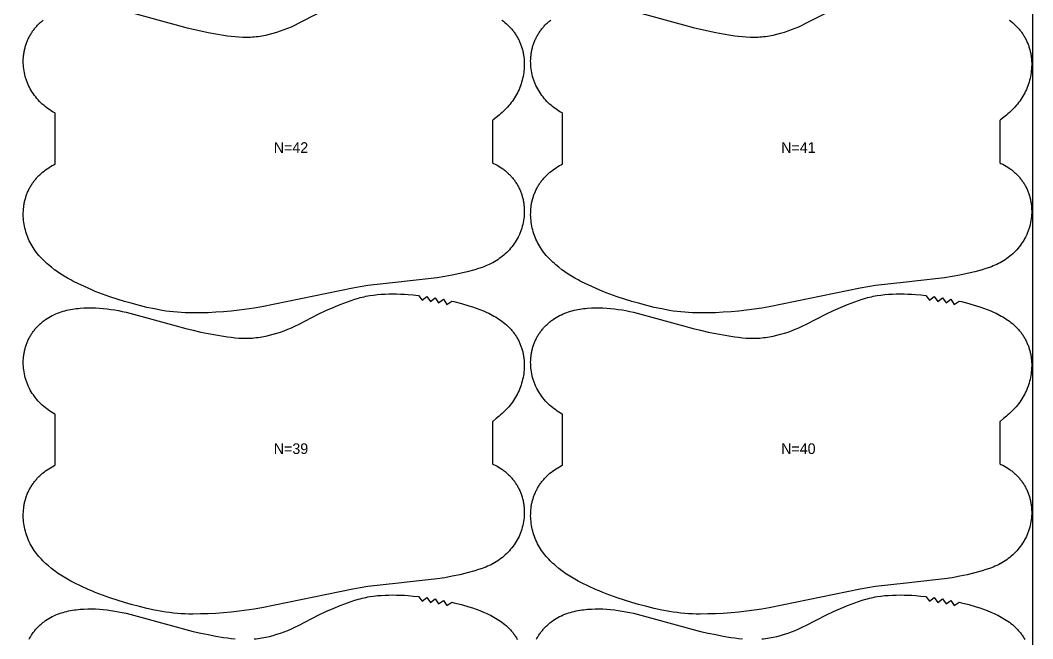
# Model space of a CAD drawing. Header units: inches. Extents: x 0 to 1906, y -77 to 1083.
# Drawn here: x 1429.6 to 1905.5, y 490.9 to 781.6 of the extents above; entities that cross this region are included whole.
import ezdxf

# ---------------------------------------------------------------- set-up
doc = ezdxf.new("R2010")
doc.units = ezdxf.units.IN

msp = doc.modelspace()

# ---------------------------------------------------------------- linework, layer by layer
at = {"layer": '1'}
for points in [[(0, -77), (1905.5043, -77), (1905.5043, 1083.4717), (0, 1083.4717), (0, -77)], [(1535.0593, 632.1195), (1536.8734, 632.1373), (1537.78, 632.1749), (1538.6858, 632.2312), (1539.5904, 632.3059), (1540.4935, 632.3986), (1541.3946, 632.5089), (1542.2936, 632.6363), (1543.1898, 632.7807), (1544.0832, 632.9414), (1544.9734, 633.1182), (1546.7439, 633.5178), (1548.5006, 633.976), (1550.2424, 634.489), (1551.9682, 635.0538), (1553.6762, 635.67), (1555.3644, 636.3374), (1557.0308, 637.0563), (1558.6746, 637.8245), (1558.9613, 637.9668), (1560.3004, 638.6315), (1569.9792, 643.6303), (1573.2701, 645.1634), (1576.6016, 646.6079), (1579.9623, 647.9813), (1583.3554, 649.2741), (1585.0665, 649.8837), (1586.7895, 650.4574), (1588.5266, 650.9832), (1589.401, 651.2246), (1590.2797, 651.4495), (1591.1629, 651.6569), (1592.0501, 651.8469), (1592.9411, 652.02), (1593.8353, 652.1766), (1595.6317, 652.4424), (1597.4361, 652.648), (1599.2453, 652.7976), (1601.0578, 652.8967), (1602.8724, 652.9511), (1604.6881, 652.9668), (1606.5036, 652.9485), (1608.3184, 652.8967), (1610.1316, 652.8107), (1611.9426, 652.6898), (1614.3251, 652.4784), (1616.7033, 652.2184), (1618.433, 649.9894), (1620.6708, 651.7095), (1622.3566, 649.4483), (1624.627, 651.1195), (1626.2461, 648.8146), (1628.5641, 650.4143), (1630.1044, 648.0564), (1632.4752, 649.5766), (1633.4494, 649.3463), (1636.965, 648.4408), (1640.4498, 647.4212), (1642.1788, 646.866), (1643.8957, 646.2748), (1645.5969, 645.6417), (1647.279, 644.9606), (1648.9385, 644.2257), (1649.7584, 643.8367), (1650.571, 643.4326), (1651.3757, 643.0129), (1652.1719, 642.577), (1652.9591, 642.1245), (1653.7367, 641.6548), (1654.5039, 641.1674), (1655.2592, 640.6613), (1656.0006, 640.1358), (1656.7264, 639.59), (1657.4348, 639.0229), (1658.1239, 638.4337), (1658.4606, 638.1305), (1658.7919, 637.8215), (1659.1175, 637.5065), (1659.437, 637.1854), (1659.7505, 636.8582), (1660.0577, 636.5249), (1660.3585, 636.1858), (1660.653, 635.8409), (1660.941, 635.4905), (1661.2225, 635.1346), (1661.4974, 634.7735), (1661.7657, 634.4073), (1662.0272, 634.0361), (1662.2819, 633.6601), (1662.5297, 633.2795), (1662.7705, 632.8944), (1663.0044, 632.5049), (1663.2312, 632.1113), (1663.4508, 631.7136), (1663.6632, 631.3121), (1663.8683, 630.9069), (1664.066, 630.4981), (1664.2564, 630.0858), (1664.4393, 629.6702), (1664.6148, 629.2515), (1664.7827, 628.8297), (1664.943, 628.405), (1665.0957, 627.9776), (1665.2407, 627.5475), (1665.378, 627.115), (1665.5075, 626.6801), (1665.6291, 626.243), (1665.7429, 625.8038), (1665.8488, 625.3627), (1665.9467, 624.9198), (1666.0366, 624.4752), (1666.1184, 624.0291), (1666.1922, 623.5816), (1666.2581, 623.1329), (1666.3161, 622.683), (1666.4088, 621.7804), (1666.4707, 620.875), (1666.5024, 619.9677), (1666.5043, 619.0597), (1666.4771, 618.1521), (1666.4212, 617.2459), (1666.3371, 616.3421), (1666.2252, 615.4415), (1666.0859, 614.5448), (1665.9197, 613.6526), (1665.7268, 612.7657), (1665.5077, 611.8846), (1665.2628, 611.0101), (1664.9924, 610.1429), (1664.6969, 609.2837), (1664.3763, 608.4335), (1664.0306, 607.5934), (1663.6595, 606.7645), (1663.2632, 605.9478), (1662.8415, 605.1444), (1662.3943, 604.3555), (1661.9216, 603.582), (1661.4236, 602.8249), (1660.9015, 602.084), (1660.3568, 601.3591), (1659.7911, 600.6499), (1659.2058, 599.956), (1658.6026, 599.2771), (1657.9828, 598.6129), (1657.3481, 597.9632), (1656.6998, 597.3276), (1656.0387, 596.7055), (1655.3656, 596.0966), (1654.6813, 595.5003), (1653.2819, 594.3433), (1651.8463, 593.2304), (1651.5043, 592.9807), (1651.5043, 573.0609), (1652.0633, 572.8093), (1652.8785, 572.4107), (1653.6805, 571.9858), (1654.4681, 571.5343), (1655.2402, 571.0563), (1655.9955, 570.5523), (1656.3664, 570.2905), (1656.7327, 570.0224), (1657.0941, 569.7478), (1657.4505, 569.4668), (1657.8018, 569.1795), (1658.1477, 568.8859), (1658.4882, 568.586), (1658.8231, 568.2799), (1659.1522, 567.9676), (1659.4753, 567.6491), (1659.7923, 567.3245), (1660.1031, 566.9939), (1660.4076, 566.6574), (1660.7057, 566.3152), (1660.9972, 565.9674), (1661.2822, 565.6141), (1661.5604, 565.2554), (1661.8317, 564.8915), (1662.0961, 564.5226), (1662.3534, 564.1487), (1662.6036, 563.77), (1662.8465, 563.3867), (1663.0821, 562.9987), (1663.3102, 562.6064), (1663.5306, 562.2098), (1663.7435, 561.8091), (1663.9485, 561.4043), (1664.1457, 560.9957), (1664.3351, 560.5834), (1664.5167, 560.1675), (1664.6904, 559.7483), (1664.8563, 559.3259), (1665.0143, 558.9005), (1665.1643, 558.4722), (1665.3065, 558.0411), (1665.4407, 557.6075), (1665.567, 557.1715), (1665.6853, 556.7333), (1665.7956, 556.2929), (1665.898, 555.8507), (1665.9923, 555.4067), (1666.0786, 554.9612), (1666.1569, 554.5142), (1666.2271, 554.0659), (1666.2894, 553.6164), (1666.3437, 553.1659), (1666.3901, 552.7146), (1666.4286, 552.2624), (1666.4821, 551.3564), (1666.5043, 550.4489), (1666.4956, 549.5411), (1666.4561, 548.6339), (1666.3861, 547.7285), (1666.2858, 546.8259), (1666.1553, 545.9273), (1665.9945, 545.0336), (1665.8034, 544.1462), (1665.582, 543.266), (1665.3304, 542.3942), (1665.1932, 541.9618), (1665.0485, 541.5319), (1664.8962, 541.1046), (1664.7363, 540.6802), (1664.5688, 540.2587), (1664.3939, 539.8402), (1664.2117, 539.4248), (1664.0222, 539.0126), (1663.6219, 538.1982), (1663.1939, 537.3978), (1662.739, 536.6121), (1662.2583, 535.8418), (1661.7524, 535.0876), (1661.2223, 534.3504), (1660.6688, 533.6308), (1660.0927, 532.9294), (1659.4945, 532.2467), (1658.8751, 531.5832), (1658.2351, 530.9396), (1657.5752, 530.3164), (1656.896, 529.714), (1656.1984, 529.1331), (1655.4829, 528.5742), (1654.7505, 528.0375), (1654.002, 527.5235), (1653.2383, 527.0324), (1652.4603, 526.5645), (1651.6688, 526.1202), (1651.5043, 526.0342), (1650.8647, 525.6997), (1650.049, 525.3034), (1649.2224, 524.9312), (1648.3862, 524.5813), (1647.5414, 524.2516), (1646.6892, 523.9399), (1644.9672, 523.362), (1643.2292, 522.8303), (1639.7299, 521.8583), (1636.2042, 520.9943), (1632.6537, 520.2339), (1629.0809, 519.5865), (1625.4897, 519.0559), (1611.5147, 517.5), (1607.4466, 517.0471), (1593.018, 515.3968), (1589.4318, 514.8325), (1585.8552, 514.2044), (1543.1781, 505.4326), (1539.5974, 504.8328), (1532.4056, 503.8247), (1528.7984, 503.4125), (1525.183, 503.0792), (1521.5612, 502.8227), (1517.9352, 502.6387), (1514.3059, 502.5284), (1510.6746, 502.5), (1508.8593, 502.5254), (1507.045, 502.583), (1505.2322, 502.6766), (1503.4216, 502.8074), (1501.6143, 502.9761), (1499.811, 503.1834), (1498.0125, 503.4292), (1496.2191, 503.711), (1492.6482, 504.37), (1489.0993, 505.1367), (1485.5715, 505.9952), (1481.6896, 507.0377), (1478.5768, 507.9441), (1471.6622, 510.1619), (1468.2339, 511.3613), (1466.5339, 511.9978), (1464.8479, 512.6683), (1463.178, 513.3771), (1461.5207, 514.1163), (1454.9388, 517.1936), (1454.3269, 517.5), (1453.3159, 518.0062), (1451.7185, 518.8649), (1450.932, 519.3162), (1450.1541, 519.7824), (1448.6233, 520.7567), (1447.125, 521.7822), (1446, 522.6036), (1445.658, 522.8533), (1444.2224, 523.9661), (1442.823, 525.1231), (1442.1387, 525.7195), (1441.4656, 526.3284), (1440.8046, 526.9504), (1440.1562, 527.5861), (1439.5215, 528.2358), (1438.9017, 528.9), (1438.2985, 529.5788), (1437.7132, 530.2727), (1437.1475, 530.982), (1436.6029, 531.7069), (1436.0808, 532.4478), (1435.5827, 533.2049), (1435.11, 533.9784), (1434.6628, 534.7673), (1434.2411, 535.5707), (1433.8448, 536.3873), (1433.4738, 537.2163), (1433.128, 538.0564), (1432.8074, 538.9066), (1432.5119, 539.7658), (1432.2416, 540.633), (1431.9966, 541.5075), (1431.7775, 542.3886), (1431.5847, 543.2755), (1431.4184, 544.1677), (1431.2791, 545.0644), (1431.1672, 545.965), (1431.0831, 546.8688), (1431.0272, 547.775), (1431, 548.6826), (1431.002, 549.5906), (1431.0337, 550.4979), (1431.0956, 551.4033), (1431.1882, 552.3059), (1431.2462, 552.7558), (1431.3121, 553.2045), (1431.3859, 553.652), (1431.4677, 554.0981), (1431.5576, 554.5427), (1431.6555, 554.9856), (1431.7614, 555.4267), (1431.8752, 555.8659), (1431.9969, 556.303), (1432.1264, 556.7379), (1432.2636, 557.1704), (1432.4086, 557.6005), (1432.5613, 558.0279), (1432.7216, 558.4526), (1432.8896, 558.8743), (1433.065, 559.2931), (1433.2479, 559.7087), (1433.4383, 560.1209), (1433.636, 560.5298), (1433.8412, 560.935), (1434.0535, 561.3365), (1434.2732, 561.7342), (1434.4999, 562.1278), (1434.7338, 562.5172), (1434.9746, 562.9024), (1435.2225, 563.283), (1435.4772, 563.659), (1435.7386, 564.0301), (1436.0069, 564.3964), (1436.2818, 564.7575), (1436.5633, 565.1133), (1436.8513, 565.4638), (1437.1458, 565.8086), (1437.4467, 566.1478), (1437.7538, 566.481), (1438.0673, 566.8083), (1438.3869, 567.1293), (1438.7124, 567.4443), (1439.0437, 567.7534), (1439.3804, 568.0565), (1440.0695, 568.6457), (1440.7779, 569.2128), (1441.5037, 569.7587), (1442.2452, 570.2842), (1443.0004, 570.7902), (1443.7676, 571.2777), (1444.5452, 571.7474), (1445.3324, 572.1999), (1446, 572.5653), (1446, 596.4113), (1445.8355, 596.4973), (1445.0441, 596.9416), (1444.266, 597.4095), (1443.5023, 597.9006), (1442.7538, 598.4146), (1442.0214, 598.9513), (1441.306, 599.5102), (1440.6083, 600.0912), (1439.9292, 600.6935), (1439.2692, 601.3167), (1438.6292, 601.9604), (1438.0098, 602.6238), (1437.4117, 603.3065), (1436.8355, 604.0079), (1436.282, 604.7275), (1435.7519, 605.4648), (1435.2461, 606.2189), (1434.7653, 606.9892), (1434.3105, 607.7749), (1433.8825, 608.5754), (1433.4821, 609.3897), (1433.2926, 609.8019), (1433.1104, 610.2173), (1432.9355, 610.6358), (1432.768, 611.0573), (1432.6082, 611.4818), (1432.4558, 611.909), (1432.3111, 612.3389), (1432.1739, 612.7713), (1431.9223, 613.6431), (1431.7009, 614.5233), (1431.5098, 615.4108), (1431.349, 616.3044), (1431.2185, 617.203), (1431.1182, 618.1056), (1431.0482, 619.011), (1431.0087, 619.9182), (1431, 620.8261), (1431.0222, 621.7335), (1431.0757, 622.6395), (1431.1142, 623.0917), (1431.1606, 623.5431), (1431.2149, 623.9935), (1431.2772, 624.443), (1431.3475, 624.8913), (1431.4257, 625.3383), (1431.512, 625.7839), (1431.6064, 626.2278), (1431.7087, 626.6701), (1431.819, 627.1104), (1431.9373, 627.5486), (1432.0636, 627.9846), (1432.1978, 628.4182), (1432.34, 628.8493), (1432.4901, 629.2776), (1432.648, 629.7031), (1432.8139, 630.1255), (1432.9876, 630.5447), (1433.1692, 630.9605), (1433.3586, 631.3728), (1433.5558, 631.7814), (1433.7609, 632.1862), (1433.9737, 632.5869), (1434.1942, 632.9835), (1434.4223, 633.3759), (1434.6578, 633.7638), (1434.9007, 634.1472), (1435.1509, 634.5258), (1435.4082, 634.8997), (1435.6726, 635.2687), (1435.944, 635.6325), (1436.2222, 635.9912), (1436.5071, 636.3445), (1436.7986, 636.6923), (1437.0967, 637.0346), (1437.4012, 637.371), (1437.712, 637.7017), (1438.029, 638.0263), (1438.3522, 638.3447), (1438.6812, 638.6571), (1439.0161, 638.9632), (1439.3566, 639.263), (1439.7025, 639.5566), (1440.0538, 639.8439), (1440.4102, 640.1249), (1440.7717, 640.3995), (1441.1379, 640.6677), (1441.5089, 640.9294), (1442.2641, 641.4335), (1443.0362, 641.9114), (1443.8239, 642.3629), (1444.6258, 642.7879), (1445.441, 643.1864), (1446.2685, 643.5588), (1447.1072, 643.9053), (1447.9561, 644.2263), (1448.8142, 644.5218), (1449.6805, 644.7923), (1450.554, 645.0379), (1451.4338, 645.2592), (1452.319, 645.4571), (1453.2091, 645.633), (1454.1035, 645.788), (1455.0013, 645.9234), (1455.9021, 646.0404), (1456.8051, 646.1403), (1457.7097, 646.2243), (1459.5217, 646.3481), (1461.336, 646.4145), (1463.1509, 646.4244), (1464.9652, 646.3791), (1466.7773, 646.28), (1468.5864, 646.131), (1470.3917, 645.936), (1472.1923, 645.6994), (1473.9874, 645.4246), (1475.776, 645.1115), (1477.5571, 644.7597), (1479.3296, 644.3685), (1482.8493, 643.48), (1502.904, 637.9668), (1507.3572, 636.7426), (1510.881, 635.8669), (1514.4206, 635.0572), (1517.9759, 634.3202), (1521.5447, 633.652), (1525.1257, 633.0549), (1526.922, 632.7931), (1528.723, 632.5631), (1530.5292, 632.3709), (1532.3395, 632.2259), (1534.1523, 632.1385), (1535.0593, 632.1195)], [(1773.5593, 632.1195), (1775.3734, 632.1373), (1776.28, 632.1749), (1777.1858, 632.2312), (1778.0904, 632.3059), (1778.9935, 632.3986), (1779.8946, 632.5089), (1780.7936, 632.6363), (1781.6898, 632.7807), (1782.5832, 632.9414), (1783.4734, 633.1182), (1785.2439, 633.5178), (1787.0006, 633.976), (1788.7424, 634.489), (1790.4682, 635.0538), (1792.1762, 635.67), (1793.8644, 636.3374), (1795.5308, 637.0563), (1797.1746, 637.8245), (1797.4613, 637.9668), (1798.8004, 638.6315), (1808.4792, 643.6303), (1811.7701, 645.1634), (1815.1016, 646.6079), (1818.4623, 647.9813), (1821.8554, 649.2741), (1823.5665, 649.8837), (1825.2895, 650.4574), (1827.0266, 650.9832), (1827.901, 651.2246), (1828.7797, 651.4495), (1829.6629, 651.6569), (1830.5501, 651.8469), (1831.4411, 652.02), (1832.3353, 652.1766), (1834.1317, 652.4424), (1835.9361, 652.648), (1837.7453, 652.7976), (1839.5578, 652.8967), (1841.3724, 652.9511), (1843.1881, 652.9668), (1845.0036, 652.9485), (1846.8184, 652.8967), (1848.6316, 652.8107), (1850.4426, 652.6898), (1852.8251, 652.4784), (1855.2033, 652.2184), (1856.933, 649.9894), (1859.1708, 651.7095), (1860.8566, 649.4483), (1863.127, 651.1195), (1864.7461, 648.8146), (1867.0641, 650.4143), (1868.6044, 648.0564), (1870.9752, 649.5766), (1871.9494, 649.3463), (1875.465, 648.4408), (1878.9498, 647.4212), (1880.6788, 646.866), (1882.3957, 646.2748), (1884.0969, 645.6417), (1885.779, 644.9606), (1887.4385, 644.2257), (1888.2584, 643.8367), (1889.071, 643.4326), (1889.8757, 643.0129), (1890.6719, 642.577), (1891.4591, 642.1245), (1892.2367, 641.6548), (1893.0039, 641.1674), (1893.7592, 640.6613), (1894.5006, 640.1358), (1895.2264, 639.59), (1895.9348, 639.0229), (1896.6239, 638.4337), (1896.9606, 638.1305), (1897.2919, 637.8215), (1897.6175, 637.5065), (1897.937, 637.1854), (1898.2505, 636.8582), (1898.5577, 636.5249), (1898.8585, 636.1858), (1899.153, 635.8409), (1899.441, 635.4905), (1899.7225, 635.1346), (1899.9974, 634.7735), (1900.2657, 634.4073), (1900.5272, 634.0361), (1900.7819, 633.6601), (1901.0297, 633.2795), (1901.2705, 632.8944), (1901.5044, 632.5049), (1901.7312, 632.1113), (1901.9508, 631.7136), (1902.1632, 631.3121), (1902.3683, 630.9069), (1902.566, 630.4981), (1902.7564, 630.0858), (1902.9393, 629.6702), (1903.1148, 629.2515), (1903.2827, 628.8297), (1903.443, 628.405), (1903.5957, 627.9776), (1903.7407, 627.5475), (1903.878, 627.115), (1904.0075, 626.6801), (1904.1291, 626.243), (1904.2429, 625.8038), (1904.3488, 625.3627), (1904.4467, 624.9198), (1904.5366, 624.4752), (1904.6184, 624.0291), (1904.6922, 623.5816), (1904.7581, 623.1329), (1904.8161, 622.683), (1904.9088, 621.7804), (1904.9707, 620.875), (1905.0024, 619.9677), (1905.0043, 619.0597), (1904.9771, 618.1521), (1904.9212, 617.2459), (1904.8371, 616.3421), (1904.7252, 615.4415), (1904.5859, 614.5448), (1904.4197, 613.6526), (1904.2268, 612.7657), (1904.0077, 611.8846), (1903.7628, 611.0101), (1903.4924, 610.1429), (1903.1969, 609.2837), (1902.8763, 608.4335), (1902.5306, 607.5934), (1902.1595, 606.7645), (1901.7632, 605.9478), (1901.3415, 605.1444), (1900.8943, 604.3555), (1900.4216, 603.582), (1899.9236, 602.8249), (1899.4015, 602.084), (1898.8568, 601.3591), (1898.2911, 600.6499), (1897.7058, 599.956), (1897.1026, 599.2771), (1896.4828, 598.6129), (1895.8481, 597.9632), (1895.1998, 597.3276), (1894.5387, 596.7055), (1893.8656, 596.0966), (1893.1813, 595.5003), (1891.7819, 594.3433), (1890.3463, 593.2304), (1890.0043, 592.9807), (1890.0043, 573.0609), (1890.5633, 572.8093), (1891.3785, 572.4107), (1892.1805, 571.9858), (1892.9681, 571.5343), (1893.7402, 571.0563), (1894.4955, 570.5523), (1894.8664, 570.2905), (1895.2327, 570.0224), (1895.5941, 569.7478), (1895.9505, 569.4668), (1896.3018, 569.1795), (1896.6477, 568.8859), (1896.9882, 568.586), (1897.3231, 568.2799), (1897.6522, 567.9676), (1897.9753, 567.6491), (1898.2923, 567.3245), (1898.6031, 566.9939), (1898.9076, 566.6574), (1899.2057, 566.3152), (1899.4972, 565.9674), (1899.7822, 565.6141), (1900.0604, 565.2554), (1900.3317, 564.8915), (1900.5961, 564.5226), (1900.8534, 564.1487), (1901.1036, 563.77), (1901.3465, 563.3867), (1901.5821, 562.9987), (1901.8102, 562.6064), (1902.0306, 562.2098), (1902.2435, 561.8091), (1902.4485, 561.4043), (1902.6457, 560.9957), (1902.8351, 560.5834), (1903.0167, 560.1675), (1903.1904, 559.7483), (1903.3563, 559.3259), (1903.5143, 558.9005), (1903.6643, 558.4722), (1903.8065, 558.0411), (1903.9407, 557.6075), (1904.067, 557.1715), (1904.1853, 556.7333), (1904.2956, 556.2929), (1904.398, 555.8507), (1904.4923, 555.4067), (1904.5786, 554.9612), (1904.6569, 554.5142), (1904.7271, 554.0659), (1904.7894, 553.6164), (1904.8437, 553.1659), (1904.8901, 552.7146), (1904.9286, 552.2624), (1904.9821, 551.3564), (1905.0043, 550.4489), (1904.9956, 549.5411), (1904.9561, 548.6339), (1904.8861, 547.7285), (1904.7858, 546.8259), (1904.6553, 545.9273), (1904.4945, 545.0336), (1904.3034, 544.1462), (1904.082, 543.266), (1903.8304, 542.3942), (1903.6932, 541.9618), (1903.5485, 541.5319), (1903.3962, 541.1046), (1903.2363, 540.6802), (1903.0688, 540.2587), (1902.8939, 539.8402), (1902.7117, 539.4248), (1902.5222, 539.0126), (1902.1219, 538.1982), (1901.6939, 537.3978), (1901.239, 536.6121), (1900.7583, 535.8418), (1900.2524, 535.0876), (1899.7223, 534.3504), (1899.1688, 533.6308), (1898.5927, 532.9294), (1897.9945, 532.2467), (1897.3751, 531.5832), (1896.7351, 530.9396), (1896.0752, 530.3164), (1895.396, 529.714), (1894.6984, 529.1331), (1893.9829, 528.5742), (1893.2505, 528.0375), (1892.502, 527.5235), (1891.7383, 527.0324), (1890.9603, 526.5645), (1890.1688, 526.1202), (1890.0043, 526.0342), (1889.3647, 525.6997), (1888.549, 525.3034), (1887.7224, 524.9312), (1886.8862, 524.5813), (1886.0414, 524.2516), (1885.1892, 523.9399), (1883.4672, 523.362), (1881.7292, 522.8303), (1878.2299, 521.8583), (1874.7042, 520.9943), (1871.1537, 520.2339), (1867.5809, 519.5865), (1863.9897, 519.0559), (1850.0147, 517.5), (1845.9466, 517.0471), (1831.518, 515.3968), (1827.9318, 514.8325), (1824.3552, 514.2044), (1781.6781, 505.4326), (1778.0974, 504.8328), (1770.9056, 503.8247), (1767.2984, 503.4125), (1763.683, 503.0792), (1760.0612, 502.8227), (1756.4352, 502.6387), (1752.8059, 502.5284), (1749.1746, 502.5), (1747.3593, 502.5254), (1745.545, 502.583), (1743.7322, 502.6766), (1741.9216, 502.8074), (1740.1143, 502.9761), (1738.311, 503.1834), (1736.5125, 503.4292), (1734.7191, 503.711), (1731.1482, 504.37), (1727.5993, 505.1367), (1724.0715, 505.9952), (1720.1896, 507.0377), (1717.0768, 507.9441), (1710.1622, 510.1619), (1706.7339, 511.3613), (1705.0339, 511.9978), (1703.3479, 512.6683), (1701.678, 513.3771), (1700.0207, 514.1163), (1693.4388, 517.1936), (1692.8269, 517.5), (1691.8159, 518.0062), (1690.2185, 518.8649), (1689.432, 519.3162), (1688.6541, 519.7824), (1687.1233, 520.7567), (1685.625, 521.7822), (1684.5, 522.6036), (1684.158, 522.8533), (1682.7224, 523.9661), (1681.323, 525.1231), (1680.6387, 525.7195), (1679.9656, 526.3284), (1679.3046, 526.9504), (1678.6562, 527.5861), (1678.0215, 528.2358), (1677.4017, 528.9), (1676.7985, 529.5788), (1676.2132, 530.2727), (1675.6475, 530.982), (1675.1029, 531.7069), (1674.5808, 532.4478), (1674.0827, 533.2049), (1673.61, 533.9784), (1673.1628, 534.7673), (1672.7411, 535.5707), (1672.3448, 536.3873), (1671.9738, 537.2163), (1671.628, 538.0564), (1671.3074, 538.9066), (1671.0119, 539.7658), (1670.7416, 540.633), (1670.4966, 541.5075), (1670.2775, 542.3886), (1670.0847, 543.2755), (1669.9184, 544.1677), (1669.7791, 545.0644), (1669.6672, 545.965), (1669.5831, 546.8688), (1669.5272, 547.775), (1669.5, 548.6826), (1669.502, 549.5906), (1669.5337, 550.4979), (1669.5956, 551.4033), (1669.6882, 552.3059), (1669.7462, 552.7558), (1669.8121, 553.2045), (1669.8859, 553.652), (1669.9677, 554.0981), (1670.0576, 554.5427), (1670.1555, 554.9856), (1670.2614, 555.4267), (1670.3752, 555.8659), (1670.4969, 556.303), (1670.6264, 556.7379), (1670.7636, 557.1704), (1670.9086, 557.6005), (1671.0613, 558.0279), (1671.2216, 558.4526), (1671.3896, 558.8743), (1671.565, 559.2931), (1671.7479, 559.7087), (1671.9383, 560.1209), (1672.136, 560.5298), (1672.3412, 560.935), (1672.5535, 561.3365), (1672.7732, 561.7342), (1672.9999, 562.1278), (1673.2338, 562.5172), (1673.4746, 562.9024), (1673.7225, 563.283), (1673.9772, 563.659), (1674.2386, 564.0301), (1674.5069, 564.3964), (1674.7818, 564.7575), (1675.0633, 565.1133), (1675.3513, 565.4638), (1675.6458, 565.8086), (1675.9467, 566.1478), (1676.2538, 566.481), (1676.5673, 566.8083), (1676.8869, 567.1293), (1677.2124, 567.4443), (1677.5437, 567.7534), (1677.8804, 568.0565), (1678.5695, 568.6457), (1679.2779, 569.2128), (1680.0037, 569.7587), (1680.7452, 570.2842), (1681.5004, 570.7902), (1682.2676, 571.2777), (1683.0452, 571.7474), (1683.8324, 572.1999), (1684.5, 572.5653), (1684.5, 596.4113), (1684.3355, 596.4973), (1683.5441, 596.9416), (1682.766, 597.4095), (1682.0023, 597.9006), (1681.2538, 598.4146), (1680.5214, 598.9513), (1679.806, 599.5102), (1679.1083, 600.0912), (1678.4292, 600.6935), (1677.7692, 601.3167), (1677.1292, 601.9604), (1676.5098, 602.6238), (1675.9117, 603.3065), (1675.3355, 604.0079), (1674.782, 604.7275), (1674.2519, 605.4648), (1673.7461, 606.2189), (1673.2653, 606.9892), (1672.8105, 607.7749), (1672.3825, 608.5754), (1671.9821, 609.3897), (1671.7926, 609.8019), (1671.6104, 610.2173), (1671.4355, 610.6358), (1671.268, 611.0573), (1671.1082, 611.4818), (1670.9558, 611.909), (1670.8111, 612.3389), (1670.6739, 612.7713), (1670.4223, 613.6431), (1670.2009, 614.5233), (1670.0098, 615.4108), (1669.849, 616.3044), (1669.7185, 617.203), (1669.6182, 618.1056), (1669.5482, 619.011), (1669.5087, 619.9182), (1669.5, 620.8261), (1669.5222, 621.7335), (1669.5757, 622.6395), (1669.6142, 623.0917), (1669.6606, 623.5431), (1669.7149, 623.9935), (1669.7772, 624.443), (1669.8475, 624.8913), (1669.9257, 625.3383), (1670.012, 625.7839), (1670.1064, 626.2278), (1670.2087, 626.6701), (1670.319, 627.1104), (1670.4373, 627.5486), (1670.5636, 627.9846), (1670.6978, 628.4182), (1670.84, 628.8493), (1670.9901, 629.2776), (1671.148, 629.7031), (1671.3139, 630.1255), (1671.4876, 630.5447), (1671.6692, 630.9605), (1671.8586, 631.3728), (1672.0558, 631.7814), (1672.2609, 632.1862), (1672.4737, 632.5869), (1672.6942, 632.9835), (1672.9223, 633.3759), (1673.1578, 633.7638), (1673.4007, 634.1472), (1673.6509, 634.5258), (1673.9082, 634.8997), (1674.1726, 635.2687), (1674.444, 635.6325), (1674.7222, 635.9912), (1675.0071, 636.3445), (1675.2986, 636.6923), (1675.5967, 637.0346), (1675.9012, 637.371), (1676.212, 637.7017), (1676.529, 638.0263), (1676.8522, 638.3447), (1677.1812, 638.6571), (1677.5161, 638.9632), (1677.8566, 639.263), (1678.2025, 639.5566), (1678.5538, 639.8439), (1678.9102, 640.1249), (1679.2717, 640.3995), (1679.6379, 640.6677), (1680.0089, 640.9294), (1680.7641, 641.4335), (1681.5362, 641.9114), (1682.3239, 642.3629), (1683.1258, 642.7879), (1683.941, 643.1864), (1684.7685, 643.5588), (1685.6072, 643.9053), (1686.4561, 644.2263), (1687.3142, 644.5218), (1688.1805, 644.7923), (1689.054, 645.0379), (1689.9338, 645.2592), (1690.819, 645.4571), (1691.7091, 645.633), (1692.6035, 645.788), (1693.5013, 645.9234), (1694.4021, 646.0404), (1695.3051, 646.1403), (1696.2097, 646.2243), (1698.0217, 646.3481), (1699.836, 646.4145), (1701.6509, 646.4244), (1703.4652, 646.3791), (1705.2773, 646.28), (1707.0864, 646.131), (1708.8917, 645.936), (1710.6923, 645.6994), (1712.4874, 645.4246), (1714.276, 645.1115), (1716.0571, 644.7597), (1717.8296, 644.3685), (1721.3493, 643.48), (1741.404, 637.9668), (1745.8572, 636.7426), (1749.381, 635.8669), (1752.9206, 635.0572), (1756.4759, 634.3202), (1760.0447, 633.652), (1763.6257, 633.0549), (1765.422, 632.7931), (1767.223, 632.5631), (1769.0292, 632.3709), (1770.8395, 632.2259), (1772.6523, 632.1385), (1773.5593, 632.1195)]]:
    msp.add_lwpolyline(points, close=True, dxfattribs=at)
for points in [[(1656.0006, 781.6358), (1656.7264, 781.09), (1657.4348, 780.5229), (1658.1239, 779.9337), (1658.4606, 779.6305), (1658.7919, 779.3215), (1659.1175, 779.0065), (1659.437, 778.6854), (1659.7505, 778.3582), (1660.0577, 778.0249), (1660.3585, 777.6858), (1660.653, 777.3409), (1660.941, 776.9905), (1661.2225, 776.6346), (1661.4974, 776.2735), (1661.7657, 775.9073), (1662.0272, 775.5361), (1662.2819, 775.1601), (1662.5297, 774.7795), (1662.7705, 774.3944), (1663.0044, 774.0049), (1663.2312, 773.6113), (1663.4508, 773.2136), (1663.6632, 772.8121), (1663.8683, 772.4069), (1664.066, 771.9981), (1664.2564, 771.5858), (1664.4393, 771.1702), (1664.6148, 770.7515), (1664.7827, 770.3297), (1664.943, 769.905), (1665.0957, 769.4776), (1665.2407, 769.0475), (1665.378, 768.615), (1665.5075, 768.1801), (1665.6291, 767.743), (1665.7429, 767.3038), (1665.8488, 766.8627), (1665.9467, 766.4198), (1666.0366, 765.9752), (1666.1184, 765.5291), (1666.1922, 765.0816), (1666.2581, 764.6329), (1666.3161, 764.183), (1666.4088, 763.2804), (1666.4707, 762.375), (1666.5024, 761.4677), (1666.5043, 760.5597), (1666.4771, 759.6521), (1666.4212, 758.7459), (1666.3371, 757.8421), (1666.2252, 756.9415), (1666.0859, 756.0448), (1665.9197, 755.1526), (1665.7268, 754.2657), (1665.5077, 753.3846), (1665.2628, 752.5101), (1664.9924, 751.6429), (1664.6969, 750.7837), (1664.3763, 749.9335), (1664.0306, 749.0934), (1663.6595, 748.2645), (1663.2632, 747.4478), (1662.8415, 746.6444), (1662.3943, 745.8555), (1661.9216, 745.082), (1661.4236, 744.3249), (1660.9015, 743.584), (1660.3568, 742.8591), (1659.7911, 742.1499), (1659.2058, 741.456), (1658.6026, 740.7771), (1657.9828, 740.1129), (1657.3481, 739.4632), (1656.6998, 738.8276), (1656.0387, 738.2055), (1655.3656, 737.5966), (1654.6813, 737.0003), (1653.2819, 735.8433), (1651.8463, 734.7304), (1651.5043, 734.4807), (1651.5043, 714.5609), (1652.0633, 714.3093), (1652.8785, 713.9107), (1653.6805, 713.4858), (1654.4681, 713.0343), (1655.2402, 712.5563), (1655.9955, 712.0523), (1656.3664, 711.7905), (1656.7327, 711.5224), (1657.0941, 711.2478), (1657.4505, 710.9668), (1657.8018, 710.6795), (1658.1477, 710.3859), (1658.4882, 710.086), (1658.8231, 709.7799), (1659.1522, 709.4676), (1659.4753, 709.1491), (1659.7923, 708.8245), (1660.1031, 708.4939), (1660.4076, 708.1574), (1660.7057, 707.8152), (1660.9972, 707.4674), (1661.2822, 707.1141), (1661.5604, 706.7554), (1661.8317, 706.3915), (1662.0961, 706.0226), (1662.3534, 705.6487), (1662.6036, 705.27), (1662.8465, 704.8867), (1663.0821, 704.4987), (1663.3102, 704.1064), (1663.5306, 703.7098), (1663.7435, 703.3091), (1663.9485, 702.9043), (1664.1457, 702.4957), (1664.3351, 702.0834), (1664.5167, 701.6675), (1664.6904, 701.2483), (1664.8563, 700.8259), (1665.0143, 700.4005), (1665.1643, 699.9722), (1665.3065, 699.5411), (1665.4407, 699.1075), (1665.567, 698.6715), (1665.6853, 698.2333), (1665.7956, 697.7929), (1665.898, 697.3507), (1665.9923, 696.9067), (1666.0786, 696.4612), (1666.1569, 696.0142), (1666.2271, 695.5659), (1666.2894, 695.1164), (1666.3437, 694.6659), (1666.3901, 694.2146), (1666.4286, 693.7624), (1666.4821, 692.8564), (1666.5043, 691.9489), (1666.4956, 691.0411), (1666.4561, 690.1339), (1666.3861, 689.2285), (1666.2858, 688.3259), (1666.1553, 687.4273), (1665.9945, 686.5336), (1665.8034, 685.6462), (1665.582, 684.766), (1665.3304, 683.8942), (1665.1932, 683.4618), (1665.0485, 683.0319), (1664.8962, 682.6046), (1664.7363, 682.1802), (1664.5688, 681.7587), (1664.3939, 681.3402), (1664.2117, 680.9248), (1664.0222, 680.5126), (1663.6219, 679.6982), (1663.1939, 678.8978), (1662.739, 678.1121), (1662.2583, 677.3418), (1661.7524, 676.5876), (1661.2223, 675.8504), (1660.6688, 675.1308), (1660.0927, 674.4294), (1659.4945, 673.7467), (1658.8751, 673.0832), (1658.2351, 672.4396), (1657.5752, 671.8164), (1656.896, 671.214), (1656.1984, 670.6331), (1655.4829, 670.0742), (1654.7505, 669.5375), (1654.002, 669.0235), (1653.2383, 668.5324), (1652.4603, 668.0645), (1651.6688, 667.6202), (1651.5043, 667.5342), (1650.8647, 667.1997), (1650.049, 666.8034), (1649.2224, 666.4312), (1648.3862, 666.0813), (1647.5414, 665.7516), (1646.6892, 665.4399), (1644.9672, 664.862), (1643.2292, 664.3303), (1639.7299, 663.3583), (1636.2042, 662.4943), (1632.6537, 661.7339), (1629.0809, 661.0865), (1625.4897, 660.5559), (1611.5147, 659), (1607.4466, 658.5471), (1593.018, 656.8968), (1589.4318, 656.3325), (1585.8552, 655.7044), (1543.1781, 646.9326), (1539.5974, 646.3328), (1532.4056, 645.3247), (1528.7984, 644.9125), (1525.183, 644.5792), (1521.5612, 644.3227), (1517.9352, 644.1387), (1514.3059, 644.0284), (1510.6746, 644), (1508.8593, 644.0254), (1507.045, 644.083), (1505.2322, 644.1766), (1503.4216, 644.3074), (1501.6143, 644.4761), (1499.811, 644.6834), (1498.0125, 644.9292), (1496.2191, 645.211), (1492.6482, 645.87), (1489.0993, 646.6367), (1485.5715, 647.4952), (1481.6896, 648.5377), (1478.5768, 649.4441), (1471.6622, 651.6619), (1468.2339, 652.8613), (1466.5339, 653.4978), (1464.8479, 654.1683), (1463.178, 654.8771), (1461.5207, 655.6163), (1454.9388, 658.6936), (1454.3269, 659), (1453.3159, 659.5062), (1451.7185, 660.3649), (1450.932, 660.8162), (1450.1541, 661.2824), (1448.6233, 662.2567), (1447.125, 663.2822), (1446, 664.1036), (1445.658, 664.3533), (1444.2224, 665.4661), (1442.823, 666.6231), (1442.1387, 667.2195), (1441.4656, 667.8284), (1440.8046, 668.4504), (1440.1562, 669.0861), (1439.5215, 669.7358), (1438.9017, 670.4), (1438.2985, 671.0788), (1437.7132, 671.7727), (1437.1475, 672.482), (1436.6029, 673.2069), (1436.0808, 673.9478), (1435.5827, 674.7049), (1435.11, 675.4784), (1434.6628, 676.2673), (1434.2411, 677.0707), (1433.8448, 677.8873), (1433.4738, 678.7163), (1433.128, 679.5564), (1432.8074, 680.4066), (1432.5119, 681.2658), (1432.2416, 682.133), (1431.9966, 683.0075), (1431.7775, 683.8886), (1431.5847, 684.7755), (1431.4184, 685.6677), (1431.2791, 686.5644), (1431.1672, 687.465), (1431.0831, 688.3688), (1431.0272, 689.275), (1431, 690.1826), (1431.002, 691.0906), (1431.0337, 691.9979), (1431.0956, 692.9033), (1431.1882, 693.8059), (1431.2462, 694.2558), (1431.3121, 694.7045), (1431.3859, 695.152), (1431.4677, 695.5981), (1431.5576, 696.0427), (1431.6555, 696.4856), (1431.7614, 696.9267), (1431.8752, 697.3659), (1431.9969, 697.803), (1432.1264, 698.2379), (1432.2636, 698.6704), (1432.4086, 699.1005), (1432.5613, 699.5279), (1432.7216, 699.9526), (1432.8896, 700.3743), (1433.065, 700.7931), (1433.2479, 701.2087), (1433.4383, 701.6209), (1433.636, 702.0298), (1433.8412, 702.435), (1434.0535, 702.8365), (1434.2732, 703.2342), (1434.4999, 703.6278), (1434.7338, 704.0172), (1434.9746, 704.4024), (1435.2225, 704.783), (1435.4772, 705.159), (1435.7386, 705.5301), (1436.0069, 705.8964), (1436.2818, 706.2575), (1436.5633, 706.6133), (1436.8513, 706.9638), (1437.1458, 707.3086), (1437.4467, 707.6478), (1437.7538, 707.981), (1438.0673, 708.3083), (1438.3869, 708.6293), (1438.7124, 708.9443), (1439.0437, 709.2534), (1439.3804, 709.5565), (1440.0695, 710.1457), (1440.7779, 710.7128), (1441.5037, 711.2587), (1442.2452, 711.7842), (1443.0004, 712.2902), (1443.7676, 712.7777), (1444.5452, 713.2474), (1445.3324, 713.6999), (1446, 714.0653), (1446, 737.9113), (1445.8355, 737.9973), (1445.0441, 738.4416), (1444.266, 738.9095), (1443.5023, 739.4006), (1442.7538, 739.9146), (1442.0214, 740.4513), (1441.306, 741.0102), (1440.6083, 741.5912), (1439.9292, 742.1935), (1439.2692, 742.8167), (1438.6292, 743.4604), (1438.0098, 744.1238), (1437.4117, 744.8065), (1436.8355, 745.5079), (1436.282, 746.2275), (1435.7519, 746.9648), (1435.2461, 747.7189), (1434.7653, 748.4892), (1434.3105, 749.2749), (1433.8825, 750.0754), (1433.4821, 750.8897), (1433.2926, 751.3019), (1433.1104, 751.7173), (1432.9355, 752.1358), (1432.768, 752.5573), (1432.6082, 752.9818), (1432.4558, 753.409), (1432.3111, 753.8389), (1432.1739, 754.2713), (1431.9223, 755.1431), (1431.7009, 756.0233), (1431.5098, 756.9108), (1431.349, 757.8044), (1431.2185, 758.703), (1431.1182, 759.6056), (1431.0482, 760.511), (1431.0087, 761.4182), (1431, 762.3261), (1431.0222, 763.2335), (1431.0757, 764.1395), (1431.1142, 764.5917), (1431.1606, 765.0431), (1431.2149, 765.4935), (1431.2772, 765.943), (1431.3475, 766.3913), (1431.4257, 766.8383), (1431.512, 767.2839), (1431.6064, 767.7278), (1431.7087, 768.1701), (1431.819, 768.6104), (1431.9373, 769.0486), (1432.0636, 769.4846), (1432.1978, 769.9182), (1432.34, 770.3493), (1432.4901, 770.7776), (1432.648, 771.2031), (1432.8139, 771.6255), (1432.9876, 772.0447), (1433.1692, 772.4605), (1433.3586, 772.8728), (1433.5558, 773.2814), (1433.7609, 773.6862), (1433.9737, 774.0869), (1434.1942, 774.4835), (1434.4223, 774.8759), (1434.6578, 775.2638), (1434.9007, 775.6472), (1435.1509, 776.0258), (1435.4082, 776.3997), (1435.6726, 776.7687), (1435.944, 777.1325), (1436.2222, 777.4912), (1436.5071, 777.8445), (1436.7986, 778.1923), (1437.0967, 778.5346), (1437.4012, 778.871), (1437.712, 779.2017), (1438.029, 779.5263), (1438.3522, 779.8447), (1438.6812, 780.1571), (1439.0161, 780.4632), (1439.3566, 780.763), (1439.7025, 781.0566), (1440.0538, 781.3439), (1440.4102, 781.6249)], [(1482.8493, 784.98), (1502.904, 779.4668), (1507.3572, 778.2426), (1510.881, 777.3669), (1514.4206, 776.5572), (1517.9759, 775.8202), (1521.5447, 775.152), (1525.1257, 774.5549), (1526.922, 774.2931), (1528.723, 774.0631), (1530.5292, 773.8709), (1532.3395, 773.7259), (1534.1523, 773.6385), (1535.0593, 773.6195), (1535.0593, 773.6195), (1536.8734, 773.6373), (1537.78, 773.6749), (1538.6858, 773.7312), (1539.5904, 773.8059), (1540.4935, 773.8986), (1541.3946, 774.0089), (1542.2936, 774.1363), (1543.1898, 774.2807), (1544.0832, 774.4414), (1544.9734, 774.6182), (1546.7439, 775.0178), (1548.5006, 775.476), (1550.2424, 775.989), (1551.9682, 776.5538), (1553.6762, 777.17), (1555.3644, 777.8374), (1557.0308, 778.5563), (1558.6746, 779.3245), (1558.9613, 779.4668), (1560.3004, 780.1315), (1569.9792, 785.1303)], [(1894.5006, 781.6358), (1895.2264, 781.09), (1895.9348, 780.5229), (1896.6239, 779.9337), (1896.9606, 779.6305), (1897.2919, 779.3215), (1897.6175, 779.0065), (1897.937, 778.6854), (1898.2505, 778.3582), (1898.5577, 778.0249), (1898.8585, 777.6858), (1899.153, 777.3409), (1899.441, 776.9905), (1899.7225, 776.6346), (1899.9974, 776.2735), (1900.2657, 775.9073), (1900.5272, 775.5361), (1900.7819, 775.1601), (1901.0297, 774.7795), (1901.2705, 774.3944), (1901.5044, 774.0049), (1901.7312, 773.6113), (1901.9508, 773.2136), (1902.1632, 772.8121), (1902.3683, 772.4069), (1902.566, 771.9981), (1902.7564, 771.5858), (1902.9393, 771.1702), (1903.1148, 770.7515), (1903.2827, 770.3297), (1903.443, 769.905), (1903.5957, 769.4776), (1903.7407, 769.0475), (1903.878, 768.615), (1904.0075, 768.1801), (1904.1291, 767.743), (1904.2429, 767.3038), (1904.3488, 766.8627), (1904.4467, 766.4198), (1904.5366, 765.9752), (1904.6184, 765.5291), (1904.6922, 765.0816), (1904.7581, 764.6329), (1904.8161, 764.183), (1904.9088, 763.2804), (1904.9707, 762.375), (1905.0024, 761.4677), (1905.0043, 760.5597), (1904.9771, 759.6521), (1904.9212, 758.7459), (1904.8371, 757.8421), (1904.7252, 756.9415), (1904.5859, 756.0448), (1904.4197, 755.1526), (1904.2268, 754.2657), (1904.0077, 753.3846), (1903.7628, 752.5101), (1903.4924, 751.6429), (1903.1969, 750.7837), (1902.8763, 749.9335), (1902.5306, 749.0934), (1902.1595, 748.2645), (1901.7632, 747.4478), (1901.3415, 746.6444), (1900.8943, 745.8555), (1900.4216, 745.082), (1899.9236, 744.3249), (1899.4015, 743.584), (1898.8568, 742.8591), (1898.2911, 742.1499), (1897.7058, 741.456), (1897.1026, 740.7771), (1896.4828, 740.1129), (1895.8481, 739.4632), (1895.1998, 738.8276), (1894.5387, 738.2055), (1893.8656, 737.5966), (1893.1813, 737.0003), (1891.7819, 735.8433), (1890.3463, 734.7304), (1890.0043, 734.4807), (1890.0043, 714.5609), (1890.5633, 714.3093), (1891.3785, 713.9107), (1892.1805, 713.4858), (1892.9681, 713.0343), (1893.7402, 712.5563), (1894.4955, 712.0523), (1894.8664, 711.7905), (1895.2327, 711.5224), (1895.5941, 711.2478), (1895.9505, 710.9668), (1896.3018, 710.6795), (1896.6477, 710.3859), (1896.9882, 710.086), (1897.3231, 709.7799), (1897.6522, 709.4676), (1897.9753, 709.1491), (1898.2923, 708.8245), (1898.6031, 708.4939), (1898.9076, 708.1574), (1899.2057, 707.8152), (1899.4972, 707.4674), (1899.7822, 707.1141), (1900.0604, 706.7554), (1900.3317, 706.3915), (1900.5961, 706.0226), (1900.8534, 705.6487), (1901.1036, 705.27), (1901.3465, 704.8867), (1901.5821, 704.4987), (1901.8102, 704.1064), (1902.0306, 703.7098), (1902.2435, 703.3091), (1902.4485, 702.9043), (1902.6457, 702.4957), (1902.8351, 702.0834), (1903.0167, 701.6675), (1903.1904, 701.2483), (1903.3563, 700.8259), (1903.5143, 700.4005), (1903.6643, 699.9722), (1903.8065, 699.5411), (1903.9407, 699.1075), (1904.067, 698.6715), (1904.1853, 698.2333), (1904.2956, 697.7929), (1904.398, 697.3507), (1904.4923, 696.9067), (1904.5786, 696.4612), (1904.6569, 696.0142), (1904.7271, 695.5659), (1904.7894, 695.1164), (1904.8437, 694.6659), (1904.8901, 694.2146), (1904.9286, 693.7624), (1904.9821, 692.8564), (1905.0043, 691.9489), (1904.9956, 691.0411), (1904.9561, 690.1339), (1904.8861, 689.2285), (1904.7858, 688.3259), (1904.6553, 687.4273), (1904.4945, 686.5336), (1904.3034, 685.6462), (1904.082, 684.766), (1903.8304, 683.8942), (1903.6932, 683.4618), (1903.5485, 683.0319), (1903.3962, 682.6046), (1903.2363, 682.1802), (1903.0688, 681.7587), (1902.8939, 681.3402), (1902.7117, 680.9248), (1902.5222, 680.5126), (1902.1219, 679.6982), (1901.6939, 678.8978), (1901.239, 678.1121), (1900.7583, 677.3418), (1900.2524, 676.5876), (1899.7223, 675.8504), (1899.1688, 675.1308), (1898.5927, 674.4294), (1897.9945, 673.7467), (1897.3751, 673.0832), (1896.7351, 672.4396), (1896.0752, 671.8164), (1895.396, 671.214), (1894.6984, 670.6331), (1893.9829, 670.0742), (1893.2505, 669.5375), (1892.502, 669.0235), (1891.7383, 668.5324), (1890.9603, 668.0645), (1890.1688, 667.6202), (1890.0043, 667.5342), (1889.3647, 667.1997), (1888.549, 666.8034), (1887.7224, 666.4312), (1886.8862, 666.0813), (1886.0414, 665.7516), (1885.1892, 665.4399), (1883.4672, 664.862), (1881.7292, 664.3303), (1878.2299, 663.3583), (1874.7042, 662.4943), (1871.1537, 661.7339), (1867.5809, 661.0865), (1863.9897, 660.5559), (1850.0147, 659), (1845.9466, 658.5471), (1831.518, 656.8968), (1827.9318, 656.3325), (1824.3552, 655.7044), (1781.6781, 646.9326), (1778.0974, 646.3328), (1770.9056, 645.3247), (1767.2984, 644.9125), (1763.683, 644.5792), (1760.0612, 644.3227), (1756.4352, 644.1387), (1752.8059, 644.0284), (1749.1746, 644), (1747.3593, 644.0254), (1745.545, 644.083), (1743.7322, 644.1766), (1741.9216, 644.3074), (1740.1143, 644.4761), (1738.311, 644.6834), (1736.5125, 644.9292), (1734.7191, 645.211), (1731.1482, 645.87), (1727.5993, 646.6367), (1724.0715, 647.4952), (1720.1896, 648.5377), (1717.0768, 649.4441), (1710.1622, 651.6619), (1706.7339, 652.8613), (1705.0339, 653.4978), (1703.3479, 654.1683), (1701.678, 654.8771), (1700.0207, 655.6163), (1693.4388, 658.6936), (1692.8269, 659), (1691.8159, 659.5062), (1690.2185, 660.3649), (1689.432, 660.8162), (1688.6541, 661.2824), (1687.1233, 662.2567), (1685.625, 663.2822), (1684.5, 664.1036), (1684.158, 664.3533), (1682.7224, 665.4661), (1681.323, 666.6231), (1680.6387, 667.2195), (1679.9656, 667.8284), (1679.3046, 668.4504), (1678.6562, 669.0861), (1678.0215, 669.7358), (1677.4017, 670.4), (1676.7985, 671.0788), (1676.2132, 671.7727), (1675.6475, 672.482), (1675.1029, 673.2069), (1674.5808, 673.9478), (1674.0827, 674.7049), (1673.61, 675.4784), (1673.1628, 676.2673), (1672.7411, 677.0707), (1672.3448, 677.8873), (1671.9738, 678.7163), (1671.628, 679.5564), (1671.3074, 680.4066), (1671.0119, 681.2658), (1670.7416, 682.133), (1670.4966, 683.0075), (1670.2775, 683.8886), (1670.0847, 684.7755), (1669.9184, 685.6677), (1669.7791, 686.5644), (1669.6672, 687.465), (1669.5831, 688.3688), (1669.5272, 689.275), (1669.5, 690.1826), (1669.502, 691.0906), (1669.5337, 691.9979), (1669.5956, 692.9033), (1669.6882, 693.8059), (1669.7462, 694.2558), (1669.8121, 694.7045), (1669.8859, 695.152), (1669.9677, 695.5981), (1670.0576, 696.0427), (1670.1555, 696.4856), (1670.2614, 696.9267), (1670.3752, 697.3659), (1670.4969, 697.803), (1670.6264, 698.2379), (1670.7636, 698.6704), (1670.9086, 699.1005), (1671.0613, 699.5279), (1671.2216, 699.9526), (1671.3896, 700.3743), (1671.565, 700.7931), (1671.7479, 701.2087), (1671.9383, 701.6209), (1672.136, 702.0298), (1672.3412, 702.435), (1672.5535, 702.8365), (1672.7732, 703.2342), (1672.9999, 703.6278), (1673.2338, 704.0172), (1673.4746, 704.4024), (1673.7225, 704.783), (1673.9772, 705.159), (1674.2386, 705.5301), (1674.5069, 705.8964), (1674.7818, 706.2575), (1675.0633, 706.6133), (1675.3513, 706.9638), (1675.6458, 707.3086), (1675.9467, 707.6478), (1676.2538, 707.981), (1676.5673, 708.3083), (1676.8869, 708.6293), (1677.2124, 708.9443), (1677.5437, 709.2534), (1677.8804, 709.5565), (1678.5695, 710.1457), (1679.2779, 710.7128), (1680.0037, 711.2587), (1680.7452, 711.7842), (1681.5004, 712.2902), (1682.2676, 712.7777), (1683.0452, 713.2474), (1683.8324, 713.6999), (1684.5, 714.0653), (1684.5, 737.9113), (1684.3355, 737.9973), (1683.5441, 738.4416), (1682.766, 738.9095), (1682.0023, 739.4006), (1681.2538, 739.9146), (1680.5214, 740.4513), (1679.806, 741.0102), (1679.1083, 741.5912), (1678.4292, 742.1935), (1677.7692, 742.8167), (1677.1292, 743.4604), (1676.5098, 744.1238), (1675.9117, 744.8065), (1675.3355, 745.5079), (1674.782, 746.2275), (1674.2519, 746.9648), (1673.7461, 747.7189), (1673.2653, 748.4892), (1672.8105, 749.2749), (1672.3825, 750.0754), (1671.9821, 750.8897), (1671.7926, 751.3019), (1671.6104, 751.7173), (1671.4355, 752.1358), (1671.268, 752.5573), (1671.1082, 752.9818), (1670.9558, 753.409), (1670.8111, 753.8389), (1670.6739, 754.2713), (1670.4223, 755.1431), (1670.2009, 756.0233), (1670.0098, 756.9108), (1669.849, 757.8044), (1669.7185, 758.703), (1669.6182, 759.6056), (1669.5482, 760.511), (1669.5087, 761.4182), (1669.5, 762.3261), (1669.5222, 763.2335), (1669.5757, 764.1395), (1669.6142, 764.5917), (1669.6606, 765.0431), (1669.7149, 765.4935), (1669.7772, 765.943), (1669.8475, 766.3913), (1669.9257, 766.8383), (1670.012, 767.2839), (1670.1064, 767.7278), (1670.2087, 768.1701), (1670.319, 768.6104), (1670.4373, 769.0486), (1670.5636, 769.4846), (1670.6978, 769.9182), (1670.84, 770.3493), (1670.9901, 770.7776), (1671.148, 771.2031), (1671.3139, 771.6255), (1671.4876, 772.0447), (1671.6692, 772.4605), (1671.8586, 772.8728), (1672.0558, 773.2814), (1672.2609, 773.6862), (1672.4737, 774.0869), (1672.6942, 774.4835), (1672.9223, 774.8759), (1673.1578, 775.2638), (1673.4007, 775.6472), (1673.6509, 776.0258), (1673.9082, 776.3997), (1674.1726, 776.7687), (1674.444, 777.1325), (1674.7222, 777.4912), (1675.0071, 777.8445), (1675.2986, 778.1923), (1675.5967, 778.5346), (1675.9012, 778.871), (1676.212, 779.2017), (1676.529, 779.5263), (1676.8522, 779.8447), (1677.1812, 780.1571), (1677.5161, 780.4632), (1677.8566, 780.763), (1678.2025, 781.0566), (1678.5538, 781.3439), (1678.9102, 781.6249)], [(1721.3493, 784.98), (1741.404, 779.4668), (1745.8572, 778.2426), (1749.381, 777.3669), (1752.9206, 776.5572), (1756.4759, 775.8202), (1760.0447, 775.152), (1763.6257, 774.5549), (1765.422, 774.2931), (1767.223, 774.0631), (1769.0292, 773.8709), (1770.8395, 773.7259), (1772.6523, 773.6385), (1773.5593, 773.6195), (1773.5593, 773.6195), (1775.3734, 773.6373), (1776.28, 773.6749), (1777.1858, 773.7312), (1778.0904, 773.8059), (1778.9935, 773.8986), (1779.8946, 774.0089), (1780.7936, 774.1363), (1781.6898, 774.2807), (1782.5832, 774.4414), (1783.4734, 774.6182), (1785.2439, 775.0178), (1787.0006, 775.476), (1788.7424, 775.989), (1790.4682, 776.5538), (1792.1762, 777.17), (1793.8644, 777.8374), (1795.5308, 778.5563), (1797.1746, 779.3245), (1797.4613, 779.4668), (1798.8004, 780.1315), (1808.4792, 785.1303)], [(1539.5904, 490.8059), (1540.4935, 490.8986), (1541.3946, 491.0089), (1542.2936, 491.1363), (1543.1898, 491.2807), (1544.0832, 491.4414), (1544.9734, 491.6182), (1546.7439, 492.0178), (1548.5006, 492.476), (1550.2424, 492.989), (1551.9682, 493.5538), (1553.6762, 494.17), (1555.3644, 494.8374), (1557.0308, 495.5563), (1558.6746, 496.3245), (1558.9613, 496.4668), (1560.3004, 497.1315), (1569.9792, 502.1303), (1573.2701, 503.6634), (1576.6016, 505.1079), (1579.9623, 506.4813), (1583.3554, 507.7741), (1585.0665, 508.3837), (1586.7895, 508.9574), (1588.5266, 509.4832), (1589.401, 509.7246), (1590.2797, 509.9495), (1591.1629, 510.1569), (1592.0501, 510.3469), (1592.9411, 510.52), (1593.8353, 510.6766), (1595.6317, 510.9424), (1597.4361, 511.148), (1599.2453, 511.2976), (1601.0578, 511.3967), (1602.8724, 511.4511), (1604.6881, 511.4668), (1606.5036, 511.4485), (1608.3184, 511.3967), (1610.1316, 511.3107), (1611.9426, 511.1898), (1614.3251, 510.9784), (1616.7033, 510.7184), (1618.433, 508.4894), (1620.6708, 510.2095), (1622.3566, 507.9483), (1624.627, 509.6195), (1626.2461, 507.3146), (1628.5641, 508.9143), (1630.1044, 506.5564), (1632.4752, 508.0766), (1633.4494, 507.8463), (1636.965, 506.9408), (1640.4498, 505.9212), (1642.1788, 505.366), (1643.8957, 504.7748), (1645.5969, 504.1417), (1647.279, 503.4606), (1648.9385, 502.7257), (1649.7584, 502.3367), (1650.571, 501.9326), (1651.3757, 501.5129), (1652.1719, 501.077), (1652.9591, 500.6245), (1653.7367, 500.1548), (1654.5039, 499.6674), (1655.2592, 499.1613), (1656.0006, 498.6358), (1656.7264, 498.09), (1657.4348, 497.5229), (1658.1239, 496.9337), (1658.4606, 496.6305), (1658.7919, 496.3215), (1659.1175, 496.0065), (1659.437, 495.6854), (1659.7505, 495.3582), (1660.0577, 495.0249), (1660.3585, 494.6858), (1660.653, 494.3409), (1660.941, 493.9905), (1661.2225, 493.6346), (1661.4974, 493.2735), (1661.7657, 492.9073), (1662.0272, 492.5361), (1662.2819, 492.1601), (1662.5297, 491.7795), (1662.7705, 491.3944), (1663.0044, 491.0049), (1663.2312, 490.6113)], [(1778.0904, 490.8059), (1778.9935, 490.8986), (1779.8946, 491.0089), (1780.7936, 491.1363), (1781.6898, 491.2807), (1782.5832, 491.4414), (1783.4734, 491.6182), (1785.2439, 492.0178), (1787.0006, 492.476), (1788.7424, 492.989), (1790.4682, 493.5538), (1792.1762, 494.17), (1793.8644, 494.8374), (1795.5308, 495.5563), (1797.1746, 496.3245), (1797.4613, 496.4668), (1798.8004, 497.1315), (1808.4792, 502.1303), (1811.7701, 503.6634), (1815.1016, 505.1079), (1818.4623, 506.4813), (1821.8554, 507.7741), (1823.5665, 508.3837), (1825.2895, 508.9574), (1827.0266, 509.4832), (1827.901, 509.7246), (1828.7797, 509.9495), (1829.6629, 510.1569), (1830.5501, 510.3469), (1831.4411, 510.52), (1832.3353, 510.6766), (1834.1317, 510.9424), (1835.9361, 511.148), (1837.7453, 511.2976), (1839.5578, 511.3967), (1841.3724, 511.4511), (1843.1881, 511.4668), (1845.0036, 511.4485), (1846.8184, 511.3967), (1848.6316, 511.3107), (1850.4426, 511.1898), (1852.8251, 510.9784), (1855.2033, 510.7184), (1856.933, 508.4894), (1859.1708, 510.2095), (1860.8566, 507.9483), (1863.127, 509.6195), (1864.7461, 507.3146), (1867.0641, 508.9143), (1868.6044, 506.5564), (1870.9752, 508.0766), (1871.9494, 507.8463), (1875.465, 506.9408), (1878.9498, 505.9212), (1880.6788, 505.366), (1882.3957, 504.7748), (1884.0969, 504.1417), (1885.779, 503.4606), (1887.4385, 502.7257), (1888.2584, 502.3367), (1889.071, 501.9326), (1889.8757, 501.5129), (1890.6719, 501.077), (1891.4591, 500.6245), (1892.2367, 500.1548), (1893.0039, 499.6674), (1893.7592, 499.1613), (1894.5006, 498.6358), (1895.2264, 498.09), (1895.9348, 497.5229), (1896.6239, 496.9337), (1896.9606, 496.6305), (1897.2919, 496.3215), (1897.6175, 496.0065), (1897.937, 495.6854), (1898.2505, 495.3582), (1898.5577, 495.0249), (1898.8585, 494.6858), (1899.153, 494.3409), (1899.441, 493.9905), (1899.7225, 493.6346), (1899.9974, 493.2735), (1900.2657, 492.9073), (1900.5272, 492.5361), (1900.7819, 492.1601), (1901.0297, 491.7795), (1901.2705, 491.3944), (1901.5044, 491.0049), (1901.7312, 490.6113)], [(1433.7609, 490.6862), (1433.9737, 491.0869), (1434.1942, 491.4835), (1434.4223, 491.8759), (1434.6578, 492.2638), (1434.9007, 492.6472), (1435.1509, 493.0258), (1435.4082, 493.3997), (1435.6726, 493.7687), (1435.944, 494.1325), (1436.2222, 494.4912), (1436.5071, 494.8445), (1436.7986, 495.1923), (1437.0967, 495.5346), (1437.4012, 495.871), (1437.712, 496.2017), (1438.029, 496.5263), (1438.3522, 496.8447), (1438.6812, 497.1571), (1439.0161, 497.4632), (1439.3566, 497.763), (1439.7025, 498.0566), (1440.0538, 498.3439), (1440.4102, 498.6249), (1440.7717, 498.8995), (1441.1379, 499.1677), (1441.5089, 499.4294), (1442.2641, 499.9335), (1443.0362, 500.4114), (1443.8239, 500.8629), (1444.6258, 501.2879), (1445.441, 501.6864), (1446.2685, 502.0588), (1447.1072, 502.4053), (1447.9561, 502.7263), (1448.8142, 503.0218), (1449.6805, 503.2923), (1450.554, 503.5379), (1451.4338, 503.7592), (1452.319, 503.9571), (1453.2091, 504.133), (1454.1035, 504.288), (1455.0013, 504.4234), (1455.9021, 504.5404), (1456.8051, 504.6403), (1457.7097, 504.7243), (1459.5217, 504.8481), (1461.336, 504.9145), (1463.1509, 504.9244), (1464.9652, 504.8791), (1466.7773, 504.78), (1468.5864, 504.631), (1470.3917, 504.436), (1472.1923, 504.1994), (1473.9874, 503.9246), (1475.776, 503.6115), (1477.5571, 503.2597), (1479.3296, 502.8685), (1482.8493, 501.98), (1502.904, 496.4668), (1507.3572, 495.2426), (1510.881, 494.3669), (1514.4206, 493.5572), (1517.9759, 492.8202), (1521.5447, 492.152), (1525.1257, 491.5549), (1526.922, 491.2931), (1528.723, 491.0631), (1530.5292, 490.8709)], [(1672.2609, 490.6862), (1672.4737, 491.0869), (1672.6942, 491.4835), (1672.9223, 491.8759), (1673.1578, 492.2638), (1673.4007, 492.6472), (1673.6509, 493.0258), (1673.9082, 493.3997), (1674.1726, 493.7687), (1674.444, 494.1325), (1674.7222, 494.4912), (1675.0071, 494.8445), (1675.2986, 495.1923), (1675.5967, 495.5346), (1675.9012, 495.871), (1676.212, 496.2017), (1676.529, 496.5263), (1676.8522, 496.8447), (1677.1812, 497.1571), (1677.5161, 497.4632), (1677.8566, 497.763), (1678.2025, 498.0566), (1678.5538, 498.3439), (1678.9102, 498.6249), (1679.2717, 498.8995), (1679.6379, 499.1677), (1680.0089, 499.4294), (1680.7641, 499.9335), (1681.5362, 500.4114), (1682.3239, 500.8629), (1683.1258, 501.2879), (1683.941, 501.6864), (1684.7685, 502.0588), (1685.6072, 502.4053), (1686.4561, 502.7263), (1687.3142, 503.0218), (1688.1805, 503.2923), (1689.054, 503.5379), (1689.9338, 503.7592), (1690.819, 503.9571), (1691.7091, 504.133), (1692.6035, 504.288), (1693.5013, 504.4234), (1694.4021, 504.5404), (1695.3051, 504.6403), (1696.2097, 504.7243), (1698.0217, 504.8481), (1699.836, 504.9145), (1701.6509, 504.9244), (1703.4652, 504.8791), (1705.2773, 504.78), (1707.0864, 504.631), (1708.8917, 504.436), (1710.6923, 504.1994), (1712.4874, 503.9246), (1714.276, 503.6115), (1716.0571, 503.2597), (1717.8296, 502.8685), (1721.3493, 501.98), (1741.404, 496.4668), (1745.8572, 495.2426), (1749.381, 494.3669), (1752.9206, 493.5572), (1756.4759, 492.8202), (1760.0447, 492.152), (1763.6257, 491.5549), (1765.422, 491.2931), (1767.223, 491.0631), (1769.0292, 490.8709)]]:
    msp.add_lwpolyline(points, dxfattribs=at)

# ---------------------------------------------------------------- texts
for s, p in [('N=42', (1548.7522, 719.2334)), ('N=41', (1787.2522, 719.2334)), ('N=39', (1548.7522, 577.7334)), ('N=40', (1787.2522, 577.7334))]:
    msp.add_text(s, height=5, dxfattribs=at).set_placement(p)

doc.saveas('drawing.dxf')
